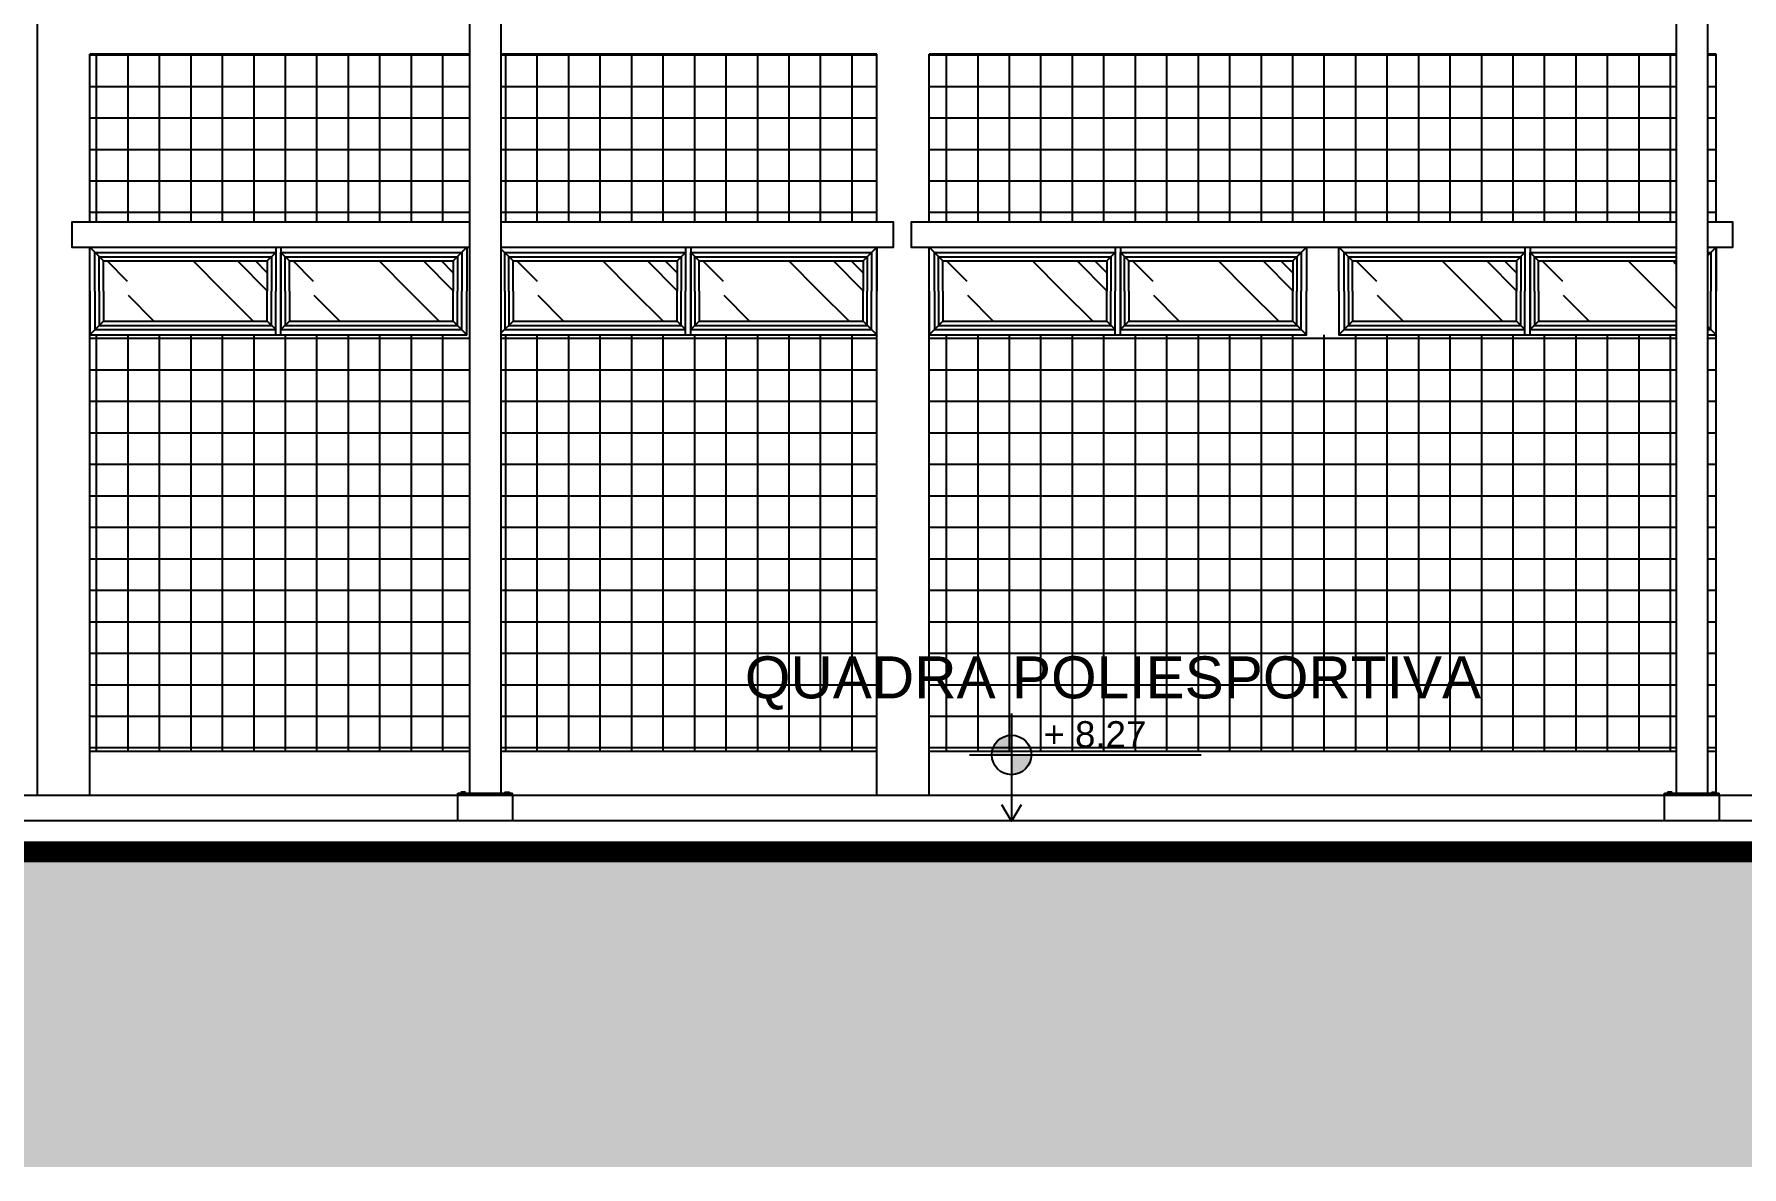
# Model space of a CAD drawing. Header units: metres. Extents: x 2494 to 3558, y 282 to 553.
# Drawn here: x 2923.2 to 2931.34, y 329.39 to 334.79 of the extents above; entities that cross this region are included whole.
import ezdxf

# ---------------------------------------------------------------- set-up
doc = ezdxf.new("R2010")
doc.units = ezdxf.units.M
doc.header["$LTSCALE"] = 7
doc.header["$MEASUREMENT"] = 0
for name, color, linetype in [('COTA DE NÍVEL', 7, 'Continuous'), ('HACHURA', 251, 'Continuous'), ('HACHURA PISOS', 250, 'Continuous'), ('PENA 01', 1, 'Continuous'), ('PENA 02', 2, 'Continuous'), ('PENA 06', 6, 'Continuous')]:
    doc.layers.add(name, color=color, linetype=linetype)
doc.layers.add('HACH', color=251, linetype='Continuous', lineweight=5)
doc.layers.add('texto', color=3, linetype='Continuous', lineweight=25)
doc.styles.add('GRAF', font='GRAF.SHX')
doc.styles.add('Luana', font='arial.ttf')
pattern_1 = [(135, (-17.20124999999962, 2.258333333333383), (-0.4242640687119287, 1.131370849898476), [7.5, -1, 2.5, -0.5]), (135, (-17.49469931419208, 2.90533603811906), (0.8237794000823279, 0.1166726188957805), [1.5, -0.165, 3, -0.375]), (135, (-17.07750631329191, 2.735630410634315), (-1.60159685938753, 2.075358402782517), [4, -0.7, 2, -0.5])]
pattern_2 = [(135, (-16.31500000000005, 2.258333333333383), (-0.4242640687119287, 1.131370849898476), [7.5, -1, 2.5, -0.5]), (135, (-16.60844931419251, 2.90533603811906), (0.8237794000823279, 0.1166726188957805), [1.5, -0.165, 3, -0.375]), (135, (-16.19125631329234, 2.735630410634315), (-1.60159685938753, 2.075358402782517), [4, -0.7, 2, -0.5])]
pattern_3 = [(135, (-19.15375000000085, 2.258333333333383), (-0.4242640687119287, 1.131370849898476), [7.5, -1, 2.5, -0.5]), (135, (-19.44719931419331, 2.90533603811906), (0.8237794000823279, 0.1166726188957805), [1.5, -0.165, 3, -0.375]), (135, (-19.03000631329314, 2.735630410634315), (-1.60159685938753, 2.075358402782517), [4, -0.7, 2, -0.5])]
pattern_4 = [(135, (-18.26750000000129, 2.258333333333383), (-0.4242640687119287, 1.131370849898476), [7.5, -1, 2.5, -0.5]), (135, (-18.56094931419375, 2.90533603811906), (0.8237794000823279, 0.1166726188957805), [1.5, -0.165, 3, -0.375]), (135, (-18.14375631329358, 2.735630410634315), (-1.60159685938753, 2.075358402782517), [4, -0.7, 2, -0.5])]
pattern_5 = [(135, (-21.20125000000007, 2.258333333333383), (-0.4242640687119287, 1.131370849898476), [7.5, -1, 2.5, -0.5]), (135, (-21.49469931419253, 2.90533603811906), (0.8237794000823279, 0.1166726188957805), [1.5, -0.165, 3, -0.375]), (135, (-21.07750631329236, 2.735630410634315), (-1.60159685938753, 2.075358402782517), [4, -0.7, 2, -0.5])]
pattern_6 = [(135, (-20.31500000000051, 2.258333333333383), (-0.4242640687119287, 1.131370849898476), [7.5, -1, 2.5, -0.5]), (135, (-20.60844931419297, 2.90533603811906), (0.8237794000823279, 0.1166726188957805), [1.5, -0.165, 3, -0.375]), (135, (-20.1912563132928, 2.735630410634315), (-1.60159685938753, 2.075358402782517), [4, -0.7, 2, -0.5])]
pattern_7 = [(135, (-23.15375000000131, 2.258333333333383), (-0.4242640687119287, 1.131370849898476), [7.5, -1, 2.5, -0.5]), (135, (-23.44719931419377, 2.90533603811906), (0.8237794000823279, 0.1166726188957805), [1.5, -0.165, 3, -0.375]), (135, (-23.0300063132936, 2.735630410634315), (-1.60159685938753, 2.075358402782517), [4, -0.7, 2, -0.5])]
pattern_8 = [(135, (-22.26750000000175, 2.258333333333383), (-0.4242640687119287, 1.131370849898476), [7.5, -1, 2.5, -0.5]), (135, (-22.5609493141942, 2.90533603811906), (0.8237794000823279, 0.1166726188957805), [1.5, -0.165, 3, -0.375]), (135, (-22.14375631329403, 2.735630410634315), (-1.60159685938753, 2.075358402782517), [4, -0.7, 2, -0.5])]

# ---------------------------------------------------------------- blocks, each defined once
blk = doc.blocks.new('A$C5D1F5C78')
at = {"layer": 'PENA 01'}
for p, q in [((-0.1300000000001091, -7.600000000000023), (-0.1300000000001091, -7.590000000000032)), ((-0.1088954178180757, -7.585375796944732), (-0.1088954178180757, -7.590000000000032)), ((-0.1008467417746033, -7.585375796944732), (-0.1008467417746033, -7.590000000000032)), ((0.1008467417746033, -7.585375796944732), (0.1008467417746033, -7.590000000000032)), ((0.1088954178180757, -7.585375796944732), (0.1088954178180757, -7.590000000000032)), ((0.1300000000001091, -7.600000000000023), (0.1300000000001091, -7.590000000000032)), ((0.1300000000001091, -7.600000000000023), (0.1300000000001091, -7.590000000000032)), ((0.1300000000001091, -7.600000000000023), (0.1300000000001091, -7.720000000000027))]:
    blk.add_line(p, q, dxfattribs=at)
for points in [[(-0.1300000000001091, -7.590000000000032), (0.1300000000001091, -7.590000000000032)], [(-0.1300000000001091, -7.720000000000027), (-0.1300000000001091, -7.600000000000023), (0.1300000000001091, -7.600000000000023)]]:
    blk.add_lwpolyline(points, dxfattribs=at)
for points in [[(-0.1139966562154768, -7.590000000000032), (-0.09574550337720211, -7.590000000000032), (-0.09574550337720211, -7.585375796944732), (-0.1139966562154768, -7.585375796944732)], [(0.1139966562154768, -7.590000000000032), (0.09574550337720211, -7.590000000000032), (0.09574550337720211, -7.585375796944732), (0.1139966562154768, -7.585375796944732)]]:
    blk.add_lwpolyline(points, close=True, dxfattribs=at)
blk = doc.blocks.new('NIV02')
h = blk.add_hatch(color=256)
h.paths.add_polyline_path([(-43.08798214372393, -49.02922773002917, 0.4142135623730951), (-44.59234559443733, -50.53359118074257), (-43.08798214372393, -50.53359118074257)])
h.paths.add_polyline_path([(-43.08798214372393, -52.03795463145597, 0.4142135623730951), (-41.58361869301053, -50.53359118074257), (-43.08798214372393, -50.53359118074257)])
for p, q in [((-43.08798214372393, -47.3822175101738), (-43.08798214372393, -55.57883228363895)), ((-46.27430931333186, -50.53359118074257), (-28.67982759653792, -50.53359118074257))]:
    blk.add_line(p, q)
blk.add_lwpolyline([(-42.35976431650299, -54.31752200791485), (-43.08798214372393, -55.57883228363895), (-43.81619997094488, -54.31752200791485)])
blk.add_circle((-43.08798214372393, -50.53359118074257), 1.504363450713398)
at = {"style": 'GRAF'}
blk.add_attdef('ELEV', (-40.66293629551796, -49.96256487468508), '', height=1.261310275724094, dxfattribs=at)
blk = doc.blocks.new('A$C4E985608')
at = {"layer": 'HACHURA', "ltscale": 1.5}
h = blk.add_hatch(dxfattribs=at)
h.set_pattern_fill('AR-RROOF', color=256, scale=0.5, angle=45, style=0)
h.set_pattern_definition(pattern_7)
h.paths.add_polyline_path([(-23.15375000000131, 2.401666666666756), (-23.93500000000131, 2.401666666666642), (-23.93500000000131, 2.545000000000016), (-23.15375000000131, 2.545000000000016)])
h = blk.add_hatch(dxfattribs=at)
h.set_pattern_fill('AR-RROOF', color=256, scale=0.5, angle=45, style=0)
h.set_pattern_definition(pattern_8)
h.paths.add_polyline_path([(-22.26750000000175, 2.401666666666699), (-23.04875000000175, 2.401666666666642), (-23.04875000000175, 2.545000000000016), (-22.26750000000175, 2.545000000000016)])
h = blk.add_hatch(dxfattribs=at)
h.set_pattern_fill('AR-RROOF', color=256, scale=0.5, angle=45, style=0)
h.set_pattern_definition(pattern_5)
h.paths.add_polyline_path([(-21.20125000000007, 2.401666666666756), (-21.98250000000007, 2.401666666666642), (-21.98250000000007, 2.545000000000016), (-21.20125000000007, 2.545000000000016)])
h = blk.add_hatch(dxfattribs=at)
h.set_pattern_fill('AR-RROOF', color=256, scale=0.5, angle=45, style=0)
h.set_pattern_definition(pattern_6)
h.paths.add_polyline_path([(-20.31500000000051, 2.401666666666699), (-21.09625000000051, 2.401666666666642), (-21.09625000000051, 2.545000000000016), (-20.31500000000051, 2.545000000000016)])
h = blk.add_hatch(dxfattribs=at)
h.set_pattern_fill('AR-RROOF', color=256, scale=0.5, angle=45, style=0)
h.set_pattern_definition(pattern_3)
h.paths.add_polyline_path([(-19.15375000000085, 2.401666666666756), (-19.93500000000085, 2.401666666666642), (-19.93500000000085, 2.545000000000016), (-19.15375000000085, 2.545000000000016)])
h = blk.add_hatch(dxfattribs=at)
h.set_pattern_fill('AR-RROOF', color=256, scale=0.5, angle=45, style=0)
h.set_pattern_definition(pattern_4)
h.paths.add_polyline_path([(-18.26750000000129, 2.401666666666699), (-19.04875000000129, 2.401666666666642), (-19.04875000000129, 2.545000000000016), (-18.26750000000129, 2.545000000000016)])
h = blk.add_hatch(dxfattribs=at)
h.set_pattern_fill('AR-RROOF', color=256, scale=0.5, angle=45, style=0)
h.set_pattern_definition(pattern_1)
h.paths.add_polyline_path([(-17.20124999999962, 2.401666666666756), (-17.98249999999962, 2.401666666666642), (-17.98249999999962, 2.545000000000016), (-17.20124999999962, 2.545000000000016)])
h = blk.add_hatch(dxfattribs=at)
h.set_pattern_fill('AR-RROOF', color=256, scale=0.5, angle=45, style=0)
h.set_pattern_definition(pattern_2)
h.paths.add_polyline_path([(-16.44040932729285, 2.401666666666642), (-16.4404093272924, 2.545000000000016), (-17.09625000000005, 2.545000000000016), (-17.09625000000005, 2.401666666666642)])
h = blk.add_hatch(dxfattribs=at)
h.set_pattern_fill('AR-RROOF', color=256, scale=0.5, angle=45, style=0)
h.set_pattern_definition(pattern_7)
h.paths.add_polyline_path([(-23.15375000000131, 2.401666666666642), (-23.93500000000131, 2.401666666666756), (-23.93500000000131, 2.258333333333383), (-23.15375000000131, 2.258333333333383)])
h = blk.add_hatch(dxfattribs=at)
h.set_pattern_fill('AR-RROOF', color=256, scale=0.5, angle=45, style=0)
h.set_pattern_definition(pattern_8)
h.paths.add_polyline_path([(-22.26750000000175, 2.401666666666699), (-23.04875000000175, 2.401666666666756), (-23.04875000000175, 2.258333333333383), (-22.26750000000175, 2.258333333333383)])
h = blk.add_hatch(dxfattribs=at)
h.set_pattern_fill('AR-RROOF', color=256, scale=0.5, angle=45, style=0)
h.set_pattern_definition(pattern_5)
h.paths.add_polyline_path([(-21.20125000000007, 2.401666666666642), (-21.98250000000007, 2.401666666666756), (-21.98250000000007, 2.258333333333383), (-21.20125000000007, 2.258333333333383)])
h = blk.add_hatch(dxfattribs=at)
h.set_pattern_fill('AR-RROOF', color=256, scale=0.5, angle=45, style=0)
h.set_pattern_definition(pattern_6)
h.paths.add_polyline_path([(-20.31500000000051, 2.401666666666699), (-21.09625000000051, 2.401666666666756), (-21.09625000000051, 2.258333333333383), (-20.31500000000051, 2.258333333333383)])
h = blk.add_hatch(dxfattribs=at)
h.set_pattern_fill('AR-RROOF', color=256, scale=0.5, angle=45, style=0)
h.set_pattern_definition(pattern_3)
h.paths.add_polyline_path([(-19.15375000000085, 2.401666666666642), (-19.93500000000085, 2.401666666666756), (-19.93500000000085, 2.258333333333383), (-19.15375000000085, 2.258333333333383)])
h = blk.add_hatch(dxfattribs=at)
h.set_pattern_fill('AR-RROOF', color=256, scale=0.5, angle=45, style=0)
h.set_pattern_definition(pattern_4)
h.paths.add_polyline_path([(-18.26750000000129, 2.401666666666699), (-19.04875000000129, 2.401666666666756), (-19.04875000000129, 2.258333333333383), (-18.26750000000129, 2.258333333333383)])
h = blk.add_hatch(dxfattribs=at)
h.set_pattern_fill('AR-RROOF', color=256, scale=0.5, angle=45, style=0)
h.set_pattern_definition(pattern_1)
h.paths.add_polyline_path([(-17.20124999999962, 2.401666666666642), (-17.98249999999962, 2.401666666666756), (-17.98249999999962, 2.258333333333383), (-17.20124999999962, 2.258333333333383)])
h = blk.add_hatch(dxfattribs=at)
h.set_pattern_fill('AR-RROOF', color=256, scale=0.5, angle=45, style=0)
h.set_pattern_definition(pattern_2)
h.paths.add_polyline_path([(-16.4404093272924, 2.258333333333383), (-16.4404093272924, 2.401666666666699), (-17.09625000000005, 2.401666666666756), (-17.09625000000005, 2.258333333333383)])
at = {"layer": 'HACHURA PISOS'}
h = blk.add_hatch(dxfattribs=at)
h.set_pattern_fill('_USER,_O', color=256, scale=0.15, double=1, pattern_type=0)
h.set_pattern_definition([(0, (-24.00361561554291, 27.48907575251792), (0, 0.15), []), (90, (-24.00361561554291, 27.48907575251792), (-0.15, 9.184850993605149e-18), [])])
h.paths.add_polyline_path([(-0.25, 2.730000000000075), (-0.25, 3.529999999999916), (-4, 3.529999999999916), (-4, 2.730000000000075)])
h.paths.add_polyline_path([(-12.25, 2.730000000000075), (-12.24999999999955, 3.529999999999916), (-16, 3.529999999999916), (-16, 2.730000000000075)])
h.paths.add_polyline_path([(-22.04040932729231, 3.529999999999916), (-22.04040932729322, 2.730000000000132), (-20.25, 2.730000000000075), (-20.25, 3.529999999999973)])
h.paths.add_polyline_path([(-22.19040932729285, 2.730000000000075), (-22.19040932729285, 3.529999999999916), (-24, 3.529999999999916), (-24, 2.730000000000075)])
h.paths.add_polyline_path([(-22.04040932729322, 2.193333333333385), (-22.04040932729322, 0.2100000000000364), (-20.25, 0.2100000000000364), (-20.25, 2.193333333333385)])
h.paths.add_polyline_path([(-22.19040932729285, 0.2100000000000364), (-22.19040932729331, 2.193333333333385), (-24.00000000000136, 2.193333333333271), (-24, 0.2100000000000364)])
h.paths.add_polyline_path([(-16.4404093272924, 2.730000000000075), (-16.4404093272924, 3.529999999999916), (-20.00000000000045, 3.529999999999973), (-20, 2.730000000000075)])
h.paths.add_polyline_path([(-16.29040932729276, 3.529999999999916), (-16.29040932729276, 2.730000000000075), (-16.25, 2.730000000000075), (-16.24999999999955, 3.529999999999916)])
h.paths.add_polyline_path([(-16.29040932729276, 2.193333333333385), (-16.29040932729367, 0.2100000000000364), (-16.25, 0.2100000000000364), (-16.25, 2.193333333333271)])
h.paths.add_polyline_path([(-16.44040932729285, 0.2100000000000364), (-16.44040932729285, 2.193333333333385), (-20, 2.193333333334181), (-20, 0.2100000000000364)])
h.paths.add_polyline_path([(-10.54040932729276, 2.193333333333385), (-10.54040932729322, 0.2100000000000364), (-8.249999999999545, 0.2100000000000364), (-8.25, 2.193333333333385), (-10.04749999999922, 2.193333333333385), (-10.04749999999922, 2.610000000000014), (-10.20250000000078, 2.610000000000014), (-10.20250000000078, 2.193333333333385)])
h.paths.add_polyline_path([(-10.6904093272924, 0.2100000000000932), (-10.69040932729285, 2.193333333333385), (-11.99999999999955, 2.193333333333385), (-11.99999999999909, 0.2100000000000364)])
h.paths.add_polyline_path([(-10.54040932729322, 3.529999999999859), (-10.54040932729322, 2.730000000000132), (-8.25, 2.730000000000075), (-8.249999999999545, 3.529999999999916)])
h.paths.add_polyline_path([(-4.790409327293219, 3.529999999999916), (-4.790409327293219, 2.730000000000075), (-4.25, 2.730000000000075), (-4.250000000000455, 3.529999999999916)])
h.paths.add_polyline_path([(-4.940409327292855, 2.730000000000075), (-4.940409327292855, 3.529999999999916), (-8, 3.529999999999916), (-8, 2.730000000000075)])
h.paths.add_polyline_path([(-4.790409327293219, 2.193333333333385), (-4.790409327293219, 0.2100000000000364), (-4.25, 0.2100000000000364), (-4.25, 2.193333333333385)])
h.paths.add_polyline_path([(-2.754894734915069, 0.2100000000000932), (-2.754894734915524, 1.761999999999944), (-2.752986581187997, 1.776493866526152), (-2.747392157527429, 1.790000000000532), (-2.738492714662698, 1.801597979745225), (-2.726894734914822, 1.810497422612229), (-2.713388601440784, 1.816091846272172), (-2.698894734915484, 1.817999999999984), (-2.68440086839064, 1.816091846272229), (-2.670894734916601, 1.810497422612116), (-2.659296755167816, 1.801597979745509), (-2.650397312303539, 1.789999999998088), (-2.644802888643881, 1.776493866524618), (-2.642894734915444, 1.76199999999875), (-2.642894734915444, 0.2100000000000364), (-0.25, 0.2100000000000364), (-0.25, 2.193333333333385), (-2.047499999999673, 2.193333333333385), (-2.047499999999673, 2.610000000000014), (-2.202500000001237, 2.610000000000014), (-2.202500000001237, 2.193333333333385), (-4, 2.193333333333385), (-4, 0.2100000000000364)])
h.paths.add_polyline_path([(-10.69040932729331, 2.730000000000075), (-10.69040932729285, 3.529999999999859), (-11.99999999999955, 3.529999999999916), (-11.99999999999955, 2.730000000000075)])
h.paths.add_polyline_path([(-12.94121166332116, 0.7061844243378346), (-12.9412116633207, 0.2100000000000932), (-12.24999999999955, 0.2100000000000364), (-12.25, 2.193333333333385), (-14.04749999999922, 2.193333333333385), (-14.04749999999922, 2.610000000000014), (-14.20250000000078, 2.610000000000014), (-14.20250000000078, 2.193333333333385), (-16, 2.193333333333385), (-15.99999999999955, 0.2100000000000364), (-13.84121955639012, 0.2100000000000364), (-13.84121955639012, 0.7061844243377777)])
at = {"layer": 'HACHURA', "ltscale": 1.5}
for p, q in [((-24, 2.730000000000075), (-24, 3.529999999999916)), ((-22.19040932729285, 3.529999999999916), (-24, 3.529999999999916)), ((-20.25, 3.529999999999973), (-22.04040932729322, 3.529999999999916)), ((-20.25, 2.730000000000075), (-20.25, 3.529999999999859)), ((-20, 2.730000000000075), (-20.00000000000045, 3.529999999999859)), ((-16.44040932729285, 3.529999999999973), (-20.00000000000091, 3.529999999999973)), ((-16.24999999999909, 3.529999999999916), (-16.29040932729322, 3.529999999999973)), ((-16.25, 2.730000000000075), (-16.24999999999955, 3.529999999999859)), ((-24, 0), (-24, 2.610000000000014)), ((-23.11375000000153, 2.610000000000014), (-23.11375000000153, 2.401666666666699)), ((-23.088750000001532, 2.610000000000014), (-23.088750000001532, 2.401666666666699)), ((-21.16125000000029, 2.610000000000014), (-21.16125000000029, 2.401666666666699)), ((-21.13625000000029, 2.610000000000014), (-21.13625000000029, 2.401666666666699)), ((-20.25, 0), (-20.25, 2.610000000000014)), ((-20, 0), (-20, 2.610000000000014)), ((-19.11375000000107, 2.610000000000014), (-19.11375000000107, 2.401666666666699)), ((-19.08875000000107, 2.610000000000014), (-19.08875000000107, 2.401666666666699)), ((-17.16124999999984, 2.610000000000014), (-17.16124999999984, 2.401666666666699)), ((-17.13624999999984, 2.610000000000014), (-17.13624999999984, 2.401666666666699)), ((-16.25, 0.01000000000004775), (-16.25, 2.610000000000014)), ((-23.11375000000135, 2.585000000000036), (-23.11375000000135, 2.401666666666699)), ((-22.22750000000178, 2.585000000000036), (-22.22750000000178, 2.401666666666699)), ((-21.16125000000011, 2.585000000000036), (-21.16125000000011, 2.401666666666699)), ((-20.27500000000055, 2.585000000000036), (-20.27500000000055, 2.401666666666699)), ((-19.11375000000089, 2.585000000000036), (-19.11375000000089, 2.401666666666699)), ((-18.22750000000133, 2.585000000000036), (-18.22750000000133, 2.401666666666699)), ((-17.16124999999965, 2.585000000000036), (-17.16124999999965, 2.401666666666699)), ((-16.27500000000009, 2.585000000000036), (-16.27500000000009, 2.401666666666699)), ((-23.11375000000153, 2.193333333333385), (-23.11375000000153, 2.401666666666699)), ((-23.11375000000135, 2.218333333333362), (-23.11375000000135, 2.401666666666699)), ((-23.088750000001532, 2.193333333333385), (-23.088750000001532, 2.401666666666699)), ((-22.22750000000178, 2.218333333333362), (-22.22750000000178, 2.401666666666699)), ((-21.16125000000029, 2.193333333333385), (-21.16125000000029, 2.401666666666699)), ((-21.16125000000011, 2.218333333333362), (-21.16125000000011, 2.401666666666699)), ((-21.13625000000029, 2.193333333333385), (-21.13625000000029, 2.401666666666699)), ((-20.27500000000055, 2.218333333333362), (-20.27500000000055, 2.401666666666699)), ((-19.11375000000107, 2.193333333333385), (-19.11375000000107, 2.401666666666699)), ((-19.11375000000089, 2.218333333333362), (-19.11375000000089, 2.401666666666699)), ((-19.08875000000107, 2.193333333333385), (-19.08875000000107, 2.401666666666699)), ((-18.22750000000133, 2.218333333333362), (-18.22750000000133, 2.401666666666699)), ((-17.16124999999984, 2.193333333333385), (-17.16124999999984, 2.401666666666699)), ((-17.16124999999965, 2.218333333333362), (-17.16124999999965, 2.401666666666699)), ((-17.13624999999984, 2.193333333333385), (-17.13624999999984, 2.401666666666699)), ((-16.27500000000009, 2.218333333333362), (-16.27500000000009, 2.401666666666699))]:
    blk.add_line(p, q, dxfattribs=at)
for points in [[(-22.19040932729285, 4.730000000000018), (-24.25, 4.730000000000018), (-24.25, 0)], [(-22.19040932729285, 2.730000000000075), (-24.08500000000049, 2.730000000000075), (-24.08500000000049, 2.610000000000014), (-22.19040932729285, 2.610000000000014)], [(-22.04040932729322, 2.610000000000014), (-20.17000000000053, 2.610000000000014), (-20.17000000000053, 2.730000000000075), (-22.04040932729322, 2.730000000000075)], [(-16.44040932729285, 2.730000000000075), (-20.08500000000004, 2.730000000000075), (-20.08500000000004, 2.610000000000014), (-16.44040932729285, 2.610000000000014)], [(-16.29040932729322, 2.610000000000014), (-16.17000000000007, 2.610000000000014), (-16.17000000000007, 2.730000000000075), (-16.29040932729322, 2.730000000000075)], [(-24.00000000000136, 2.401666666666699), (-24.00000000000136, 2.610000000000014), (-22.20250000000169, 2.610000000000014), (-22.20250000000169, 2.401666666666699)], [(-23.93500000000131, 2.545000000000016), (-24.00000000000136, 2.610000000000127)], [(-22.20250000000169, 2.610000000000127), (-22.26750000000175, 2.545000000000016)], [(-22.04040932729322, 2.610000000000014), (-20.25000000000045, 2.610000000000014), (-20.25000000000045, 2.401666666666699)], [(-20.25000000000045, 2.610000000000127), (-20.31500000000051, 2.545000000000016)], [(-20.00000000000091, 2.401666666666699), (-20.00000000000091, 2.610000000000014), (-18.20250000000124, 2.610000000000014), (-18.20250000000124, 2.401666666666699)], [(-19.93500000000085, 2.545000000000016), (-20.00000000000091, 2.610000000000127)], [(-18.20250000000124, 2.610000000000127), (-18.26750000000129, 2.545000000000016)], [(-18.04749999999967, 2.401666666666699), (-18.04749999999967, 2.610000000000014), (-16.44040932729285, 2.610000000000014)], [(-17.98249999999962, 2.545000000000016), (-18.04749999999967, 2.610000000000127)], [(-16.25, 2.610000000000127), (-16.29040932729322, 2.569590672706852)], [(-16.29040932729322, 2.610000000000014), (-16.25, 2.610000000000014), (-16.25, 2.401666666666699)], [(-23.97500000000127, 2.401666666666699), (-23.97500000000127, 2.585000000000036), (-23.11375000000135, 2.585000000000036)], [(-23.97500000000127, 2.401666666666699), (-23.97500000000127, 2.585000000000036), (-23.11375000000135, 2.585000000000036), (-23.11375000000135, 2.401666666666699)], [(-23.95500000000129, 2.401666666666699), (-23.95500000000129, 2.565000000000055), (-23.13375000000133, 2.565000000000055), (-23.13375000000133, 2.401666666666699)], [(-23.93500000000131, 2.401666666666699), (-23.93500000000131, 2.545000000000016), (-23.15375000000131, 2.545000000000016), (-23.15375000000131, 2.401666666666699)], [(-23.11375000000135, 2.585000000000036), (-23.15375000000131, 2.545000000000016)], [(-23.08875000000171, 2.585000000000036), (-22.22750000000178, 2.585000000000036), (-22.22750000000178, 2.401666666666699)], [(-23.08875000000171, 2.401666666666699), (-23.08875000000171, 2.585000000000036), (-22.22750000000178, 2.585000000000036)], [(-23.08875000000171, 2.401666666666699), (-23.08875000000171, 2.585000000000036), (-22.22750000000178, 2.585000000000036), (-22.22750000000178, 2.401666666666699)], [(-23.04875000000175, 2.545000000000016), (-23.08875000000171, 2.585000000000036)], [(-23.06875000000173, 2.401666666666699), (-23.06875000000173, 2.565000000000055), (-22.24750000000176, 2.565000000000055), (-22.24750000000176, 2.401666666666699)], [(-23.04875000000175, 2.401666666666699), (-23.04875000000175, 2.545000000000016), (-22.26750000000175, 2.545000000000016), (-22.26750000000175, 2.401666666666699)], [(-21.98250000000007, 2.545000000000016), (-22.04040932729322, 2.602909327293219)], [(-22.02250000000004, 2.401666666666699), (-22.02250000000004, 2.585000000000036), (-21.16125000000011, 2.585000000000036)], [(-22.02250000000004, 2.401666666666699), (-22.02250000000004, 2.585000000000036), (-21.16125000000011, 2.585000000000036), (-21.16125000000011, 2.401666666666699)], [(-22.00250000000005, 2.401666666666699), (-22.00250000000005, 2.565000000000055), (-21.18125000000009, 2.565000000000055), (-21.18125000000009, 2.401666666666699)], [(-21.98250000000007, 2.401666666666699), (-21.98250000000007, 2.545000000000016), (-21.20125000000007, 2.545000000000016), (-21.20125000000007, 2.401666666666699)], [(-21.16125000000011, 2.585000000000036), (-21.20125000000007, 2.545000000000016)], [(-21.13625000000047, 2.585000000000036), (-20.27500000000055, 2.585000000000036), (-20.27500000000055, 2.401666666666699)], [(-21.13625000000047, 2.401666666666699), (-21.13625000000047, 2.585000000000036), (-20.27500000000055, 2.585000000000036)], [(-21.13625000000047, 2.401666666666699), (-21.13625000000047, 2.585000000000036), (-20.27500000000055, 2.585000000000036), (-20.27500000000055, 2.401666666666699)], [(-21.09625000000051, 2.545000000000016), (-21.13625000000047, 2.585000000000036)], [(-21.11625000000049, 2.401666666666699), (-21.11625000000049, 2.565000000000055), (-20.29500000000053, 2.565000000000055), (-20.29500000000053, 2.401666666666699)], [(-21.09625000000051, 2.401666666666699), (-21.09625000000051, 2.545000000000016), (-20.31500000000051, 2.545000000000016), (-20.31500000000051, 2.401666666666699)], [(-19.97500000000082, 2.401666666666699), (-19.97500000000082, 2.585000000000036), (-19.11375000000089, 2.585000000000036)], [(-19.97500000000082, 2.401666666666699), (-19.97500000000082, 2.585000000000036), (-19.11375000000089, 2.585000000000036), (-19.11375000000089, 2.401666666666699)], [(-19.95500000000084, 2.401666666666699), (-19.95500000000084, 2.565000000000055), (-19.13375000000087, 2.565000000000055), (-19.13375000000087, 2.401666666666699)], [(-19.93500000000085, 2.401666666666699), (-19.93500000000085, 2.545000000000016), (-19.15375000000085, 2.545000000000016), (-19.15375000000085, 2.401666666666699)], [(-19.11375000000089, 2.585000000000036), (-19.15375000000085, 2.545000000000016)], [(-19.08875000000126, 2.585000000000036), (-18.22750000000133, 2.585000000000036), (-18.22750000000133, 2.401666666666699)], [(-19.08875000000126, 2.401666666666699), (-19.08875000000126, 2.585000000000036), (-18.22750000000133, 2.585000000000036)], [(-19.08875000000126, 2.401666666666699), (-19.08875000000126, 2.585000000000036), (-18.22750000000133, 2.585000000000036), (-18.22750000000133, 2.401666666666699)], [(-19.04875000000129, 2.545000000000016), (-19.08875000000126, 2.585000000000036)], [(-19.06875000000127, 2.401666666666699), (-19.06875000000127, 2.565000000000055), (-18.24750000000131, 2.565000000000055), (-18.24750000000131, 2.401666666666699)], [(-19.04875000000129, 2.401666666666699), (-19.04875000000129, 2.545000000000016), (-18.26750000000129, 2.545000000000016), (-18.26750000000129, 2.401666666666699)], [(-18.02249999999958, 2.401666666666699), (-18.02249999999958, 2.585000000000036), (-17.16124999999965, 2.585000000000036)], [(-18.02249999999958, 2.401666666666699), (-18.02249999999958, 2.585000000000036), (-17.16124999999965, 2.585000000000036), (-17.16124999999965, 2.401666666666699)], [(-18.0024999999996, 2.401666666666699), (-18.0024999999996, 2.565000000000055), (-17.18124999999964, 2.565000000000055), (-17.18124999999964, 2.401666666666699)], [(-17.98249999999962, 2.401666666666699), (-17.98249999999962, 2.545000000000016), (-17.20124999999962, 2.545000000000016), (-17.20124999999962, 2.401666666666699)], [(-17.16124999999965, 2.585000000000036), (-17.20124999999962, 2.545000000000016)], [(-17.13625000000002, 2.585000000000036), (-16.44040932729285, 2.585000000000036)], [(-17.13625000000002, 2.401666666666699), (-17.13625000000002, 2.585000000000036), (-16.44040932729285, 2.585000000000036)], [(-17.13625000000002, 2.401666666666699), (-17.13625000000002, 2.585000000000036), (-16.44040932729285, 2.585000000000036)], [(-17.09625000000005, 2.545000000000016), (-17.13625000000002, 2.585000000000036)], [(-17.11625000000004, 2.401666666666699), (-17.11625000000004, 2.565000000000055), (-16.44040932729285, 2.565000000000055)], [(-17.09625000000005, 2.401666666666699), (-17.09625000000005, 2.545000000000016), (-16.44040932729285, 2.545000000000016)], [(-16.29040932729322, 2.585000000000036), (-16.27500000000009, 2.585000000000036), (-16.27500000000009, 2.401666666666699)], [(-16.29040932729322, 2.585000000000036), (-16.27500000000009, 2.585000000000036)], [(-16.29040932729322, 2.585000000000036), (-16.27500000000009, 2.585000000000036), (-16.27500000000009, 2.401666666666699)], [(-24.00000000000136, 2.401666666666699), (-24.00000000000136, 2.193333333333385), (-22.20250000000169, 2.193333333333385), (-22.20250000000169, 2.401666666666699)], [(-23.97500000000127, 2.401666666666699), (-23.97500000000127, 2.218333333333362), (-23.11375000000135, 2.218333333333362)], [(-23.97500000000127, 2.401666666666699), (-23.97500000000127, 2.218333333333362), (-23.11375000000135, 2.218333333333362), (-23.11375000000135, 2.401666666666699)], [(-23.95500000000129, 2.401666666666699), (-23.95500000000129, 2.238333333333344), (-23.13375000000133, 2.238333333333344), (-23.13375000000133, 2.401666666666699)], [(-23.93500000000131, 2.401666666666699), (-23.93500000000131, 2.258333333333383), (-23.15375000000131, 2.258333333333383), (-23.15375000000131, 2.401666666666699)], [(-23.08875000000171, 2.218333333333362), (-22.22750000000178, 2.218333333333362), (-22.22750000000178, 2.401666666666699)], [(-23.08875000000171, 2.401666666666699), (-23.08875000000171, 2.218333333333362), (-22.22750000000178, 2.218333333333362)], [(-23.08875000000171, 2.401666666666699), (-23.08875000000171, 2.218333333333362), (-22.22750000000178, 2.218333333333362), (-22.22750000000178, 2.401666666666699)], [(-23.06875000000173, 2.401666666666699), (-23.06875000000173, 2.238333333333344), (-22.24750000000176, 2.238333333333344), (-22.24750000000176, 2.401666666666699)], [(-23.04875000000175, 2.401666666666699), (-23.04875000000175, 2.258333333333383), (-22.26750000000175, 2.258333333333383), (-22.26750000000175, 2.401666666666699)], [(-22.04040932729322, 2.193333333333385), (-20.25000000000045, 2.193333333333385), (-20.25000000000045, 2.401666666666699)], [(-22.02250000000004, 2.401666666666699), (-22.02250000000004, 2.218333333333362), (-21.16125000000011, 2.218333333333362)], [(-22.02250000000004, 2.401666666666699), (-22.02250000000004, 2.218333333333362), (-21.16125000000011, 2.218333333333362), (-21.16125000000011, 2.401666666666699)], [(-22.00250000000005, 2.401666666666699), (-22.00250000000005, 2.238333333333344), (-21.18125000000009, 2.238333333333344), (-21.18125000000009, 2.401666666666699)], [(-21.98250000000007, 2.401666666666699), (-21.98250000000007, 2.258333333333383), (-21.20125000000007, 2.258333333333383), (-21.20125000000007, 2.401666666666699)], [(-21.13625000000047, 2.218333333333362), (-20.27500000000055, 2.218333333333362), (-20.27500000000055, 2.401666666666699)], [(-21.13625000000047, 2.401666666666699), (-21.13625000000047, 2.218333333333362), (-20.27500000000055, 2.218333333333362)], [(-21.13625000000047, 2.401666666666699), (-21.13625000000047, 2.218333333333362), (-20.27500000000055, 2.218333333333362), (-20.27500000000055, 2.401666666666699)], [(-21.11625000000049, 2.401666666666699), (-21.11625000000049, 2.238333333333344), (-20.29500000000053, 2.238333333333344), (-20.29500000000053, 2.401666666666699)], [(-21.09625000000051, 2.401666666666699), (-21.09625000000051, 2.258333333333383), (-20.31500000000051, 2.258333333333383), (-20.31500000000051, 2.401666666666699)], [(-20.00000000000091, 2.401666666666699), (-20.00000000000091, 2.193333333333385), (-18.20250000000124, 2.193333333333385), (-18.20250000000124, 2.401666666666699)], [(-19.97500000000082, 2.401666666666699), (-19.97500000000082, 2.218333333333362), (-19.11375000000089, 2.218333333333362)], [(-19.97500000000082, 2.401666666666699), (-19.97500000000082, 2.218333333333362), (-19.11375000000089, 2.218333333333362), (-19.11375000000089, 2.401666666666699)], [(-19.95500000000084, 2.401666666666699), (-19.95500000000084, 2.238333333333344), (-19.13375000000087, 2.238333333333344), (-19.13375000000087, 2.401666666666699)], [(-19.93500000000085, 2.401666666666699), (-19.93500000000085, 2.258333333333383), (-19.15375000000085, 2.258333333333383), (-19.15375000000085, 2.401666666666699)], [(-19.08875000000126, 2.218333333333362), (-18.22750000000133, 2.218333333333362), (-18.22750000000133, 2.401666666666699)], [(-19.08875000000126, 2.401666666666699), (-19.08875000000126, 2.218333333333362), (-18.22750000000133, 2.218333333333362)], [(-19.08875000000126, 2.401666666666699), (-19.08875000000126, 2.218333333333362), (-18.22750000000133, 2.218333333333362), (-18.22750000000133, 2.401666666666699)], [(-19.06875000000127, 2.401666666666699), (-19.06875000000127, 2.238333333333344), (-18.24750000000131, 2.238333333333344), (-18.24750000000131, 2.401666666666699)], [(-19.04875000000129, 2.401666666666699), (-19.04875000000129, 2.258333333333383), (-18.26750000000129, 2.258333333333383), (-18.26750000000129, 2.401666666666699)], [(-18.04749999999967, 2.401666666666699), (-18.04749999999967, 2.193333333333385), (-16.44040932729285, 2.193333333333385)], [(-18.02249999999958, 2.401666666666699), (-18.02249999999958, 2.218333333333362), (-17.16124999999965, 2.218333333333362)], [(-18.02249999999958, 2.401666666666699), (-18.02249999999958, 2.218333333333362), (-17.16124999999965, 2.218333333333362), (-17.16124999999965, 2.401666666666699)], [(-18.0024999999996, 2.401666666666699), (-18.0024999999996, 2.238333333333344), (-17.18124999999964, 2.238333333333344), (-17.18124999999964, 2.401666666666699)], [(-17.98249999999962, 2.401666666666699), (-17.98249999999962, 2.258333333333383), (-17.20124999999962, 2.258333333333383), (-17.20124999999962, 2.401666666666699)], [(-17.13625000000002, 2.401666666666699), (-17.13625000000002, 2.218333333333362), (-16.44040932729285, 2.218333333333362)], [(-17.13625000000002, 2.401666666666699), (-17.13625000000002, 2.218333333333362), (-16.44040932729285, 2.218333333333362)], [(-17.11625000000004, 2.401666666666699), (-17.11625000000004, 2.238333333333344), (-16.44040932729285, 2.238333333333344)], [(-17.09625000000005, 2.401666666666699), (-17.09625000000005, 2.258333333333383), (-16.44040932729285, 2.258333333333383)], [(-16.29040932729322, 2.193333333333385), (-16.25, 2.193333333333385), (-16.25, 2.401666666666699)], [(-16.29040932729322, 2.218333333333362), (-16.27500000000009, 2.218333333333362), (-16.27500000000009, 2.401666666666699)], [(-16.29040932729322, 2.218333333333362), (-16.27500000000009, 2.218333333333362), (-16.27500000000009, 2.401666666666699)], [(-23.93500000000131, 2.258333333333383), (-24.00000000000136, 2.193333333333271)], [(-23.11375000000135, 2.218333333333362), (-23.15375000000131, 2.258333333333383)], [(-23.04875000000175, 2.258333333333383), (-23.08875000000171, 2.218333333333362)], [(-22.20250000000169, 2.193333333333271), (-22.26750000000175, 2.258333333333383)], [(-21.98250000000007, 2.258333333333383), (-22.04040932729322, 2.20042400604018)], [(-21.16125000000011, 2.218333333333362), (-21.20125000000007, 2.258333333333383)], [(-21.09625000000051, 2.258333333333383), (-21.13625000000047, 2.218333333333362)], [(-20.25000000000045, 2.193333333333271), (-20.31500000000051, 2.258333333333383)], [(-19.93500000000085, 2.258333333333383), (-20.00000000000091, 2.193333333333271)], [(-19.11375000000089, 2.218333333333362), (-19.15375000000085, 2.258333333333383)], [(-19.04875000000129, 2.258333333333383), (-19.08875000000126, 2.218333333333362)], [(-18.20250000000124, 2.193333333333271), (-18.26750000000129, 2.258333333333383)], [(-17.98249999999962, 2.258333333333383), (-18.04749999999967, 2.193333333333271)], [(-17.16124999999965, 2.218333333333362), (-17.20124999999962, 2.258333333333383)], [(-17.09625000000005, 2.258333333333383), (-17.13625000000002, 2.218333333333362)], [(-17.13625000000002, 2.218333333333362), (-16.44040932729285, 2.218333333333362)], [(-16.25, 2.193333333333271), (-16.29040932729322, 2.233742660626547)], [(-16.29040932729322, 2.218333333333362), (-16.27500000000009, 2.218333333333362)], [(-24, 0.2100000000000364), (-22.19040932729285, 0.2100000000000364)], [(-22.04040932729322, 0.2100000000000364), (-20.25, 0.2100000000000364)], [(-20, 0.2100000000000364), (-16.44040932729285, 0.2100000000000364)], [(-16.29040932729322, 0.2100000000000364), (-16.25, 0.2100000000000364)]]:
    blk.add_lwpolyline(points, dxfattribs=at)

msp = doc.modelspace()

# ---------------------------------------------------------------- hatches: boundary and pattern name
at = {"layer": 'PENA 01', "ltscale": 1.5}
h = msp.add_hatch(dxfattribs=at)
h.set_pattern_fill('EARTH', color=256, scale=0.75, angle=45, style=0, double=1)
h.set_pattern_definition([(45, (2958.04863484639, 464.2221928226954), (2.775557561562891e-17, 0.2651650429449554), [0.1875, -0.1875]), (45, (2957.998916400838, 464.2719112682476), (2.775557561562891e-17, 0.2651650429449554), [0.1875, -0.1875]), (45, (2957.949197955286, 464.3216297137998), (2.775557561562891e-17, 0.2651650429449554), [0.1875, -0.1875]), (135, (2957.949197955286, 464.3547753441679), (-0.2651650429449553, 5.551115123125783e-17), [0.1875, -0.1875]), (135, (2957.998916400838, 464.4044937897201), (-0.2651650429449553, 5.551115123125783e-17), [0.1875, -0.1875]), (135, (2958.04863484639, 464.4542122352723), (-0.2651650429449553, 5.551115123125783e-17), [0.1875, -0.1875])])
h.paths.add_polyline_path([(2955.899750044544, 330.7925224131498), (2948.208755517714, 330.7925224131498), (2948.208755517714, 330.8925224131498), (2915.725455220699, 330.8925224131498), (2915.725455220699, 330.6925224131498), (2913.538240925337, 330.6925224131498), (2913.538240925336, 331.0125224131498), (2912.418240925336, 331.0125224131498), (2912.418240925336, 330.9825224131498), (2868.978151446249, 330.9825224131498), (2858.213650252629, 331.0125224131498), (2858.213650252629, 331.0825224131498), (2856.215400000124, 331.0825224131498), (2856.215400000124, 329.3925224131498), (2955.899750044544, 329.3925224131498)])

# ---------------------------------------------------------------- linework, layer by layer
at = {"layer": 'PENA 01'}
for p, q in [((2925.273240925336, 338.7625224131498), (2925.273240925336, 331.1725224131498)), ((2925.423240925336, 338.7625224131498), (2925.423240925336, 331.1725224131498)), ((2931.023240925336, 338.7625224131498), (2931.023240925336, 331.1725224131498)), ((2931.173240925336, 338.7625224131498), (2931.173240925336, 331.1725224131498)), ((2917.925455220699, 331.1625224131498), (2933.732431660948, 331.1625224131498))]:
    msp.add_line(p, q, dxfattribs=at)
at = {"layer": 'PENA 02', "ltscale": 1.5, "const_width": 0.1}
msp.add_lwpolyline([(2856.215400000124, 331.0825224131498), (2858.213650252629, 331.0825224131498), (2858.213650252629, 331.0125224131498), (2868.978151446249, 331.0125224131498), (2868.978151446249, 330.9825224131498), (2912.418240925336, 330.9825224131498), (2912.418240925336, 331.0125224131498), (2913.538240925336, 331.0125224131498), (2913.538240925337, 330.6925224131498), (2915.725455220699, 330.6925224131498), (2915.725455220699, 330.8925224131498), (2948.208755517714, 330.8925224131498), (2948.208755517714, 330.7925224131498), (2955.899750044544, 330.7925224131498)], dxfattribs=at)
at = {"layer": 'PENA 06'}
msp.add_lwpolyline([(2915.575455220699, 331.0425224131498), (2948.358755517714, 331.0425224131498), (2948.358755517714, 330.9425224131497)], dxfattribs=at)

# ---------------------------------------------------------------- block references
at = {"layer": 'COTA DE NÍVEL', "ltscale": 0.05}
ref = msp.add_blockref('NIV02', (2930.556477157671, 334.521356899197), dxfattribs=dict(at, xscale=0.06266711229946524, yscale=0.06266711229946524, zscale=0.06266711229946524))
ref.add_attrib('ELEV', '+ 8.27', (2928.008248362416, 331.390347235426), dxfattribs={"layer": '0', "height": 0.125, "style": 'Luana'})
at = {"layer": 'HACH'}
msp.add_blockref('A$C4E985608', (2947.463650252629, 331.1625224131498), dxfattribs=at)
at = {"layer": 'PENA 01'}
for p in [(2925.348240925336, 338.7625224131498), (2931.098240925336, 338.7625224131498)]:
    msp.add_blockref('A$C5D1F5C78', p, dxfattribs=at)

# ---------------------------------------------------------------- texts
at = {"layer": 'texto', "color": 2, "ltscale": 0.05, "insert": (2928.339541501178, 331.6965632865843), "char_height": 0.2, "width": 5.004316707872735, "attachment_point": 5, "style": 'Luana'}
msp.add_mtext('QUADRA POLIESPORTIVA', dxfattribs=at)

doc.saveas('drawing.dxf')
